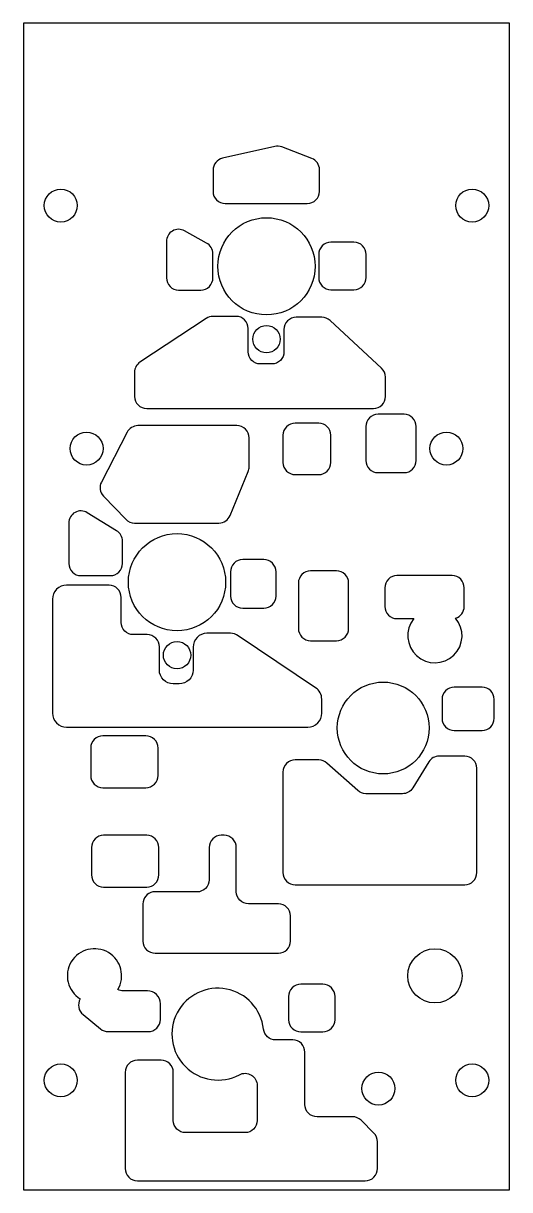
# Model space of a CAD drawing. Header units: inches. Extents: x -2.5 to 0, y -6 to 0.
import ezdxf

# ---------------------------------------------------------------- set-up
doc = ezdxf.new("R2010")
doc.units = ezdxf.units.IN
doc.layers.get('0').update_dxf_attribs({"linetype": 'CONTINUOUS'})

msp = doc.modelspace()

# ---------------------------------------------------------------- linework, layer by layer
msp.add_lwpolyline([(0, 0), (-2.5, 0), (-2.5, -6), (0, -6)], close=True)
for points in [[(-1.5249, -0.8646, 0.414214), (-1.4624, -0.9271), (-1.0401, -0.9271, 0.414214), (-0.9776, -0.8646), (-0.9776, -0.7534, 0.309842), (-1.0176, -0.6951), (-1.1712, -0.6357, 0.149497), (-1.2076, -0.6331), (-1.4763, -0.6945, 0.349847), (-1.5249, -0.7554)], [(-1.5255, -1.1848, 0.273304), (-1.5579, -1.1301), (-1.6715, -1.0675, 0.570717), (-1.7641, -1.1222), (-1.7641, -1.3096, 0.414214), (-1.7016, -1.3721), (-1.588, -1.3721, 0.414214), (-1.5255, -1.3096)], [(-0.9817, -1.3077, 0.414214), (-0.9192, -1.3702), (-0.8003, -1.3702, 0.414214), (-0.7378, -1.3077), (-0.7378, -1.1888, 0.414214), (-0.8003, -1.1263), (-0.9192, -1.1263, 0.414214), (-0.9817, -1.1888)], [(-0.923, -1.5289, 0.18897), (-0.9654, -1.5123), (-1.0978, -1.5123, 0.414214), (-1.1603, -1.5748), (-1.1603, -1.6898, -0.414214), (-1.2228, -1.7523), (-1.2817, -1.7523, -0.414214), (-1.3442, -1.6898), (-1.3442, -1.5699, 0.414214), (-1.4067, -1.5074), (-1.5255, -1.5074, 0.146971), (-1.56, -1.5177), (-1.9004, -1.7425, 0.251907), (-1.9284, -1.7947), (-1.9284, -1.9192, 0.414214), (-1.8659, -1.9817), (-0.7004, -1.9817, 0.414214), (-0.6379, -1.9192), (-0.6379, -1.8202, 0.208893), (-0.658, -1.7744)], [(-0.4803, -2.0738, 0.414214), (-0.5428, -2.0113), (-0.6768, -2.0113, 0.414214), (-0.7393, -2.0738), (-0.7393, -2.2487, 0.414214), (-0.6768, -2.3112), (-0.5428, -2.3112, 0.414214), (-0.4803, -2.2487)], [(-1.9112, -2.0697, 0.280818), (-1.9667, -2.1036), (-2.0987, -2.3598, 0.320215), (-2.0883, -2.4316), (-1.9736, -2.5514, 0.204515), (-1.9284, -2.5706), (-1.4947, -2.5706, 0.304416), (-1.4369, -2.5318), (-1.3442, -2.3056, 0.097503), (-1.3395, -2.282), (-1.3395, -2.1322, 0.414214), (-1.402, -2.0697)], [(-0.9192, -2.1191, 0.414214), (-0.9817, -2.0566), (-1.1028, -2.0566, 0.414214), (-1.1653, -2.1191), (-1.1653, -2.2589, 0.414214), (-1.1028, -2.3214), (-0.9817, -2.3214, 0.414214), (-0.9192, -2.2589)], [(-2.1711, -2.5174, 0.586874), (-2.2664, -2.5706), (-2.2664, -2.7786, 0.414214), (-2.2039, -2.8411), (-2.053, -2.8411, 0.414214), (-1.9905, -2.7786), (-1.9905, -2.6636, 0.26034), (-2.0203, -2.6103)], [(-1.435, -2.946, 0.414214), (-1.3725, -3.0085), (-1.2635, -3.0085, 0.414214), (-1.201, -2.946), (-1.201, -2.8213, 0.414214), (-1.2635, -2.7588), (-1.3725, -2.7588, 0.414214), (-1.435, -2.8213)], [(-1.0859, -3.1133, 0.414214), (-1.0234, -3.1758), (-0.8903, -3.1758, 0.414214), (-0.8278, -3.1133), (-0.8278, -2.8792, 0.414214), (-0.8903, -2.8167), (-1.0234, -2.8167, 0.414214), (-1.0859, -2.8792)], [(-0.278, -3.0596, 0.331202), (-0.2335, -2.9998), (-0.2335, -2.9036, 0.414214), (-0.296, -2.8411), (-0.5792, -2.8411, 0.414214), (-0.6417, -2.9036), (-0.6417, -2.9998, 0.414214), (-0.5792, -3.0623), (-0.4927, -3.0623, 2.129038)], [(-1.997, -2.9531, 0.414214), (-2.0595, -2.8906), (-2.2785, -2.8906, 0.414214), (-2.3499, -2.962), (-2.3499, -3.5488, 0.414214), (-2.2785, -3.6202), (-1.0372, -3.6202, 0.414214), (-0.9659, -3.5488), (-0.9659, -3.4768, 0.249714), (-0.9974, -3.4176), (-1.3952, -3.1502, 0.149079), (-1.435, -3.138), (-1.556, -3.138, 0.414214), (-1.6274, -3.2094), (-1.6274, -3.3267, -0.414214), (-1.6987, -3.398), (-1.7293, -3.398, -0.414214), (-1.8006, -3.3267), (-1.8006, -3.2073, 0.414214), (-1.8631, -3.1448), (-1.9345, -3.1448, -0.414214), (-1.997, -3.0823)], [(-0.0793, -3.4778, 0.414214), (-0.1418, -3.4153), (-0.2853, -3.4153, 0.414214), (-0.3478, -3.4778), (-0.3478, -3.5752, 0.414214), (-0.2853, -3.6377), (-0.1418, -3.6377, 0.414214), (-0.0793, -3.5752)], [(-2.0912, -3.6656, 0.414214), (-2.1537, -3.7281), (-2.1537, -3.8695, 0.414214), (-2.0912, -3.932), (-1.8699, -3.932, 0.414214), (-1.8074, -3.8695), (-1.8074, -3.7281, 0.414214), (-1.8699, -3.6656)], [(-0.1687, -3.8322, 0.414214), (-0.2312, -3.7697), (-0.3623, -3.7697, 0.260197), (-0.4155, -3.7994), (-0.4983, -3.9336, -0.260197), (-0.5515, -3.9633), (-0.7393, -3.9633, -0.185161), (-0.7811, -3.9473), (-0.9393, -3.8051, 0.185161), (-0.9811, -3.789), (-1.1028, -3.789, 0.414214), (-1.1653, -3.8515), (-1.1653, -4.3689, 0.414214), (-1.1028, -4.4314), (-0.2312, -4.4314, 0.414214), (-0.1687, -4.3689)], [(-2.0872, -4.177, 0.414214), (-2.1497, -4.2395), (-2.1497, -4.3809, 0.414214), (-2.0872, -4.4434), (-1.8659, -4.4434, 0.414214), (-1.8034, -4.3809), (-1.8034, -4.2395, 0.414214), (-1.8659, -4.177)], [(-1.8851, -4.7212, 0.414214), (-1.8226, -4.7837), (-1.189, -4.7837, 0.414214), (-1.1265, -4.7212), (-1.1265, -4.592, 0.414214), (-1.189, -4.5295), (-1.3427, -4.5295, -0.414214), (-1.4052, -4.467), (-1.4052, -4.2395, 0.414214), (-1.4677, -4.177), (-1.4825, -4.177, 0.414214), (-1.545, -4.2395), (-1.545, -4.4057, -0.414214), (-1.6075, -4.4682), (-1.8346, -4.4682, 0.358386), (-1.8851, -4.5295)], [(-2.0142, -4.9711, 2.387089), (-2.2072, -5.0189, 0.372963), (-2.1932, -5.0995), (-2.1034, -5.1729, 0.172925), (-2.0639, -5.187), (-1.8582, -5.187, 0.414214), (-1.7957, -5.1245), (-1.7957, -5.0437, 0.414214), (-1.8624, -4.9769), (-1.9877, -4.9769, -0.109869)], [(-1.2652, -5.1741, 3.251191), (-1.3894, -5.4087, -0.565275), (-1.2977, -5.464), (-1.2977, -5.644, -0.414214), (-1.3602, -5.7065), (-1.6665, -5.7065, -0.414214), (-1.729, -5.644), (-1.729, -5.3964, 0.414214), (-1.7915, -5.3339), (-1.9139, -5.3339, 0.414214), (-1.9764, -5.3964), (-1.9764, -5.8914, 0.414214), (-1.9139, -5.9539), (-0.7422, -5.9539, 0.414214), (-0.6797, -5.8914), (-0.6797, -5.7533, 0.198912), (-0.6981, -5.7091), (-0.7639, -5.6432, 0.198912), (-0.8081, -5.6249), (-0.9901, -5.6249, -0.414214), (-1.0526, -5.5624), (-1.0526, -5.2922, 0.414214), (-1.1151, -5.2297), (-1.2031, -5.2297, -0.382358)], [(-0.8978, -5.0059, 0.414214), (-0.9603, -4.9434), (-1.0739, -4.9434, 0.414214), (-1.1364, -5.0059), (-1.1364, -5.1255, 0.414214), (-1.0739, -5.188), (-0.9603, -5.188, 0.414214), (-0.8978, -5.1255)]]:
    msp.add_lwpolyline(points, format="xyb", close=True)
for centre, radius in [((-2.3075, -0.9375, 0), 0.0847), ((-0.1925, -0.9375, 0), 0.0847), ((-1.25, -1.25, 0), 0.25), ((-1.25, -1.625, 0), 0.0703), ((-2.175, -2.1875, 0), 0.0847), ((-0.325, -2.1875, 0), 0.0847), ((-1.71, -2.875, 0), 0.25), ((-1.71, -3.25, 0), 0.0703), ((-0.65, -3.625, 0), 0.2362), ((-0.3843, -4.9, 0), 0.1395), ((-2.3075, -5.4375, 0), 0.0847), ((-0.675, -5.48, 0), 0.0847), ((-0.1925, -5.4375, 0), 0.0847)]:
    msp.add_circle(centre, radius)

doc.saveas('drawing.dxf')
